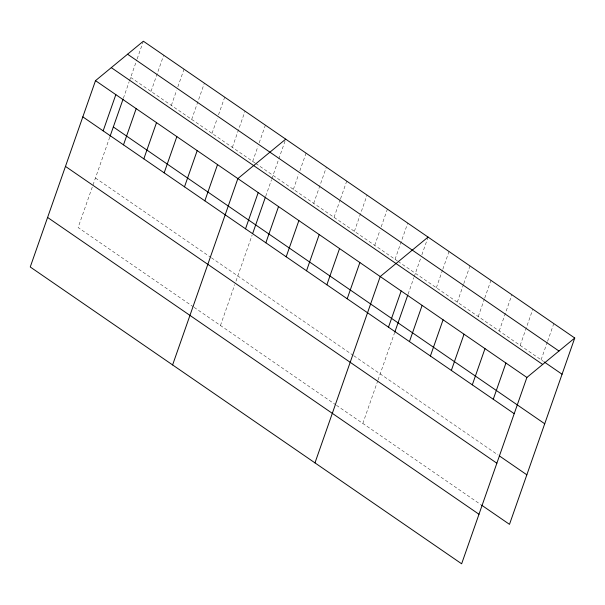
<?xml version="1.0" encoding="UTF-8"?>
<svg xmlns="http://www.w3.org/2000/svg" width="605" height="605" viewBox="0 0 605 605"><rect width="100%" height="100%" fill="white"/><g stroke="black" fill="none" stroke-linecap="round" stroke-linejoin="round"><path stroke-width="0.45" stroke-dasharray="3.02 2.27" d="M109.755 137.169L78.105 227.54L193.35 306.833M123.375 98.282L129.152 81.766M129.455 80.904L136.866 59.759M137.169 58.874L143.052 42.093M151.016 91.415L163.698 55.199M171.351 105.406L176.607 90.395M177.847 86.855L184.033 69.189M191.687 119.397L204.369 83.18M212.022 133.395L217.286 118.376M218.518 114.844L224.705 97.178M232.358 147.386L245.048 111.169M252.701 161.376L257.957 146.357M259.197 142.825L265.383 125.159M220.462 325.49L234.77 284.637M235.988 281.166L252.111 235.118M265.731 196.224L271.516 179.715M271.819 178.846L285.409 140.035M293.372 189.365L298.628 174.346M299.868 170.814L306.054 153.148M313.708 203.356L326.39 167.139M334.043 217.346L340.229 199.68M340.539 198.795L346.726 181.129M354.386 231.337L367.069 195.12M374.722 245.327L379.978 230.316M381.218 226.784L387.404 209.111M395.057 259.326L407.74 223.109M362.826 423.432L377.739 380.848M378.042 379.978L394.468 333.06M408.088 294.174L413.873 277.657M414.175 276.795L420.656 258.297M421.889 254.766L428.075 237.099M436.349 287.73L442.535 270.064M442.845 269.18L449.031 251.514M457.304 302.145L463.49 284.479M463.793 283.594L469.987 265.928M478.252 316.566L484.439 298.9M484.749 298.015L490.935 280.349M499.208 330.98L511.89 294.764M520.164 345.394L532.846 309.178M541.112 359.816L547.298 342.143M547.608 341.265L553.794 323.599M130.672 77.425L254.955 162.934M255.711 163.448L397.319 260.876M398.067 261.398L543.441 361.412M95.454 178.006L210.699 257.291M211.448 257.813L353.055 355.241M353.812 355.755L498.134 455.051M194.099 307.348L335.707 404.775M336.463 405.297L480.786 504.593"/><path stroke-width="0.91" d="M95.507 80.654L30.25 266.987L461.638 563.792L526.894 377.459L574.75 338.013L143.362 41.208L95.507 80.654L526.894 377.459M103.16 130.861L115.842 94.645M110.05 136.322L123.065 99.152M123.496 144.852L136.178 108.635M143.831 158.843L156.513 122.626M164.167 172.841L176.849 136.624M184.502 186.832L197.192 150.615M204.845 200.822L217.528 164.605M172.607 364.936L237.863 178.596L285.719 139.15M245.517 228.811L258.199 192.594M252.709 233.417L265.429 197.094M265.852 242.802L278.534 206.585M286.188 256.792L298.878 220.575M306.531 270.783L319.213 234.566M326.866 284.774L339.549 248.557M347.202 298.772L359.884 262.555M314.971 462.878L380.22 276.546L428.075 237.099M388.493 327.176L401.175 290.96M394.77 332.213L407.785 295.043M409.449 341.591L422.131 305.374M430.397 356.012L443.079 319.795M451.353 370.426L464.035 334.21M472.308 384.84L484.991 348.624M493.257 399.262L505.939 363.038M574.75 338.013L509.493 524.346L481.557 505.122M127.564 54.223L558.959 351.029M544.22 361.949L562.068 374.23M111.297 67.639L542.685 364.444M113.324 126.959L544.719 423.765M82.825 116.871L514.212 413.676M499.685 456.117L526.842 474.812M65.476 166.405L496.864 463.211M47.598 217.452L478.986 514.258"/></g></svg>
